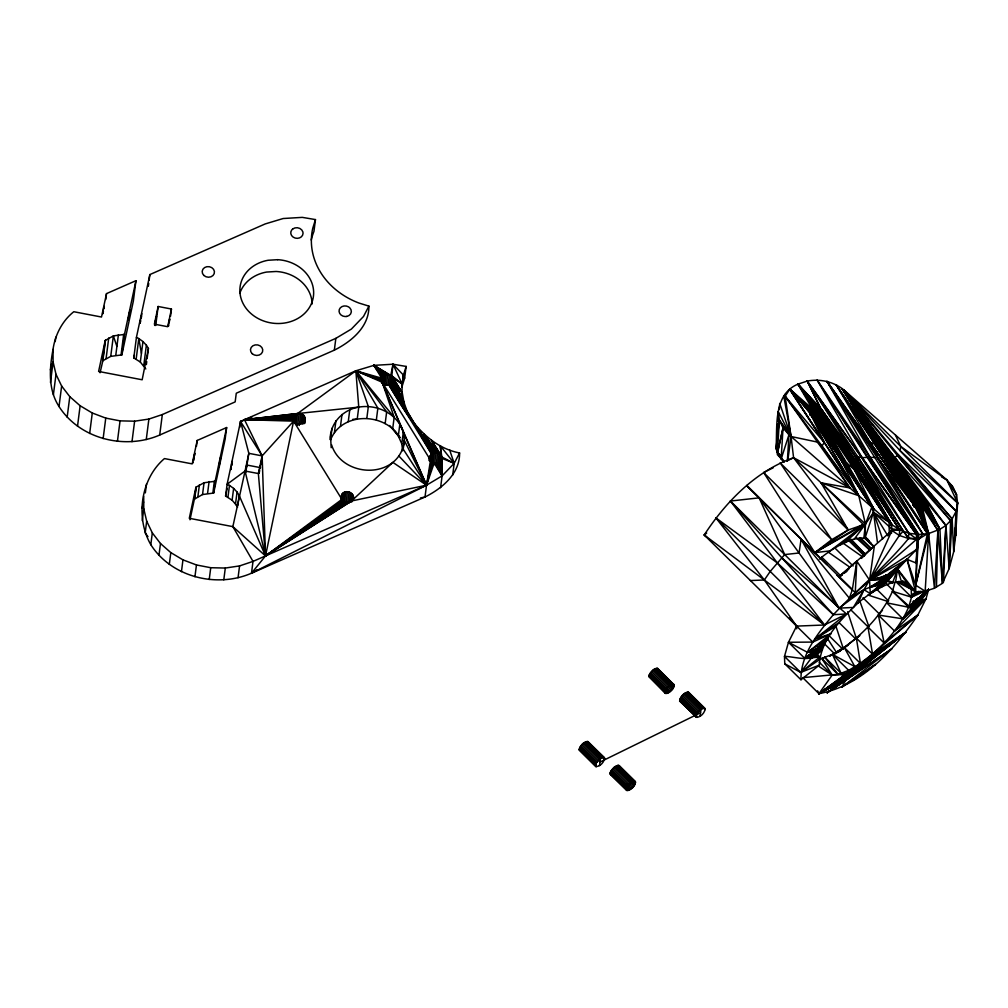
<?xml version="1.0" encoding="UTF-8"?>
<svg xmlns="http://www.w3.org/2000/svg" width="1008" height="1008" viewBox="0 0 1008 1008"><rect width="100%" height="100%" fill="white"/><g stroke="black" fill="none" stroke-linecap="round" stroke-linejoin="round"><path stroke-width="1.5" d="M913.198 505.096L913.21 500.674C914.924 496.15 921.904 495.697 924.538 499.603L945.92 525.521L949.171 568.512L942.467 583.279L934.454 588.231L925.168 591.217L915.667 591.986L911.459 595.073M898.934 581.263L915.667 591.986L917.053 534.316L867.926 457.33L862.142 457.695L855.225 456.145L821.785 409.777L797.945 384.149C772.808 394.619 777.521 426.938 776.034 448.686L777.433 452.642L783.644 460.908M777.445 450.475L777.37 454.721L783.846 461.185M936.47 586.984L937.894 530.51L923.416 505.852L925.306 502.211L924.538 499.603L894.953 457.771L883.777 444.263L880.072 443.785L878.913 444.717L913.853 499.426L914.08 506.923M891.488 533.421L891.866 524.651L861.109 471.139L822.566 412.373L807.244 381.074L797.945 384.149L812.108 408.542L812.914 416.014L811.616 416.821L811.112 409.601L789.932 389.138L858.766 495.709L891.866 524.651L899.678 529.893L908.825 533.257L918.691 534.517L928.607 533.585L939.922 529.25L945.92 525.521L952.132 518.956L956.126 511.258L957.6 502.942L956.479 494.588L952.825 486.751L946.89 479.997L843.973 390.02C833.805 381.679 820.109 378.617 807.244 381.074L820.89 408.744L820.323 417.098L817.601 415.636L812.914 416.014L813.406 407.736L797.945 384.149L820.827 408.681L820.323 417.098L818.206 415.17M895.432 435.002L900.787 446.481L946.89 479.997L957.6 502.942L955.634 535.752L953.694 551.741L949.171 568.512L950.569 520.607L843.973 390.02L877.892 444.037L914.861 498.368L915.289 506.054M777.344 438.467L777.659 429.03M777.924 421.168L778.252 411.73L791.053 436.514L793.586 457.708L848.207 529.994L865.444 524.034L873.508 512.341L873.722 508.775L854.242 469.526L846.544 462.798L844.213 463.025L841.945 461.538L813.217 416.732L789.932 389.138L812.108 408.542L811.616 416.821M873.356 546.374L864.94 538.335L865.444 524.034L858.766 495.709L849.832 487.897L821.948 446.002L824.342 442.424L810.419 413.532L789.932 389.138L810.47 410.836L810.13 414.968C808.643 409.424 814.892 405.266 819.58 407.837L819.076 416.216L820.827 408.681M943.501 582.183L945.92 525.521L843.973 390.02L957.6 502.942L957.146 506.054M913.513 505.21L913.853 499.426L841.932 388.634L875.02 442.096L874.566 443.394L913.21 500.674L912.845 504.945L913.21 500.674L836.174 384.766L870.093 442.373L877.817 457.493L927.473 533.686L915.667 585.169L925.168 591.217L928.607 533.585L922.131 506.659L923.416 505.852L939.922 529.25L942.467 583.279L945.92 525.521M777.017 438.215L777.659 424.192M777.811 421.067L778.252 411.73L779.373 420.084L777.433 452.642L779.839 454.986L777.571 452.844L783.027 427.909L779.373 420.084L776.034 448.686L776.576 447.565M750.406 580.545L764.354 579.991L770.2 571.435L784.69 554.589L799.067 552.989L801.083 539.23L849.391 598.248L916.763 539.104L916.159 534.19L862.142 457.695L817.16 380.142L917.053 534.316L918.414 539.255L916.436 549.599L906.986 559.339L915.667 591.986L897.548 569.092C887.544 583.897 871.34 591.52 858.136 602.91C840.735 619.668 820.424 639.576 819.365 665.116L800.982 679.757C800.465 654.62 818.017 633.112 833.339 614.704C857.808 588.773 885.881 566.383 908.51 538.537L908.825 533.257L861.701 457.632M779.36 409.55L779.726 403.414L791.053 436.514L787.941 459.409M781.868 557.865L846.518 613.96L824.494 624.998L796.597 626.107L788.47 642.272L807.622 652.403L830.806 633.83L812.801 642.083L704.214 534.983C725.861 501.82 755.584 471.202 793.586 457.708L821.104 482.845L849.832 487.897L788.962 434.675L783.027 427.909L781.162 458.993L784.136 462.256M787.387 460.895L788.962 434.675L779.373 420.084L791.053 436.514L817.488 442.096L821.948 446.002M810.067 414.956L810.23 412.184L789.932 389.138M819.58 407.837L817.601 415.636L818.093 407.295L797.945 384.149L814.905 407.232L814.414 415.535L813.406 407.736M815.661 417.866L815.85 414.742M818.849 418.333L819.038 415.208M821.457 415.409L821.785 409.777L908.51 538.537L918.414 539.255L927.473 533.686L827.026 381.402L870.017 457.141L918.691 534.517L915.667 585.169L906.986 559.339L869.589 580.18L853.36 607.459L838.984 608.139L730.397 501.039L759.15 497.851L838.984 608.139L863.957 589.667L880.097 583.128L883.991 577.433L906.986 559.339L916.007 562.955L918.414 539.255L922.874 534.127L877.25 457.544L867.926 457.33M822.125 415.283L822.377 411.037L899.678 529.893L899.338 535.475L869.589 580.18L870.269 593.611C881.194 587.223 894.827 577.798 907.805 583.909L915.667 591.986M889.245 533.912L889.094 522.232L820.676 416.027L822.566 412.373L861.021 470.459M918.641 507.074L919.246 496.919L882.416 443.57M921.703 507.868L922.32 497.662L883.777 444.263M925.13 505.159L925.306 502.211L939.922 529.25L924.424 504.794M920.632 507.15L922.131 506.659L937.894 530.51L934.454 588.231L928.607 533.585L920.632 507.15L917.431 507.1L913.739 504.617L877.25 457.544M949.171 568.512L952.132 518.956L843.973 390.02L878.913 444.717M956.201 499.086L956.479 494.588L951.413 485.163M810.785 415.12L811.112 409.601M797.945 384.149L816.505 407.081L816.001 415.409L814.905 407.232M822.389 415.22L822.566 412.373L891.866 524.651L888.854 526.277L873.508 512.341L871.844 507.15L814.691 417.262L813.217 416.732L871.844 507.15L865.444 524.034L863.856 537.944L867.812 539.356M914.332 507.037L914.861 498.368L843.973 390.02L956.126 511.258L955.634 535.752L955.206 527.902M915.629 506.243L916.146 497.561L880.816 443.545M917.041 507.2L917.645 497.07L881.609 443.47M920.228 507.301L920.846 497.12L883.147 443.835M923.139 505.814L923.58 498.506L884.255 444.805M924.185 505.462L924.538 499.603L843.973 390.02L848.03 394.733M924.941 503.798L925.13 500.863L939.922 529.25L925.067 503.546M390.902 385.195L392.994 364.228L406.148 366.433L404.636 378.227L401.927 386.87L403.439 375.102L406.148 366.433M925.054 505.184L925.306 502.211M822.289 415.233L822.566 412.373M140.049 323.102L140.578 319.624M193.045 462.231L193.007 462.911M924.563 505.348L925.13 500.863M145.807 368.953L140.314 362.036L133.799 357.916L136.42 337.428L149.852 274.579L265.18 223.94L283.16 218.522L302.312 217.375L315.466 219.58L312.757 228.249A75.764 65.281 7.3 0 0 358.949 303.043L368.903 306.117C369.243 326.869 351.351 341.636 334.341 350.154L236.275 393.221L235.166 401.902L159.705 435.04C124.979 450.135 79.758 439.06 59.018 406.526C47.956 389.453 49.442 368.512 53.021 349.423C55.1 334.908 62.206 320.909 73.786 311.724L101.506 317.029L106.508 293.618L135.954 280.678L133.333 301.165L121.855 354.892L110.741 356.378L102.854 360.725L100.069 372.771M55.238 341.573L55.793 337.189M50.463 382.448L53.096 361.96L53.021 349.423M53.374 394.821L56.007 374.333L53.096 361.96M59.018 406.526L61.639 386.051L56.007 374.333M67.171 417.136L69.791 396.661L61.639 386.051M77.515 426.245L80.136 405.758L69.791 396.661M105.764 299.464L106.508 293.618M89.662 433.478L92.282 413.003L80.136 405.758M102.589 360.977L105.21 340.502L113.362 335.903L124.475 334.404L135.954 280.678M102.854 360.725L105.475 340.25M106.105 358.457L108.725 337.97M110.741 356.378L113.362 335.903L116.903 346.462M103.131 438.581L105.764 418.106L92.282 413.003M115.794 355.144L118.415 334.669M121.061 354.803L123.694 334.316M121.855 354.892L124.475 334.404M117.432 441.353L120.053 420.865L134.618 421.193L148.882 419.063L162.326 414.553L335.84 338.36L351.414 329.049L363.51 316.474L368.903 306.117M136.168 359.05L138.789 338.562L136.42 337.428M148.352 286.285L148.73 283.361M149.096 280.426L149.852 274.579M140.314 362.036L142.947 341.561L138.789 338.562L141.435 353.354M131.998 441.68L134.618 421.193M143.753 365.665L146.374 345.177L142.947 341.561M146.374 364.568L146.752 361.633M147.118 358.709L148.428 348.466L146.374 345.177M155.698 325.508L158.143 306.482L171.448 309.028L170.516 316.336M146.261 439.551L148.882 419.063M401.927 396.031L402.154 384.035C397.089 380.86 388.899 369.923 382.334 376.929C379.323 381.163 384.577 386.24 389.025 385.094C405.569 413.179 424.645 446.103 459.585 452.97C459.925 473.722 442.033 488.489 425.011 497.007L251.496 573.212C216.77 588.307 171.549 577.219 150.809 544.698C135.349 517.835 140.503 478.863 164.455 458.577L192.188 463.882L197.19 440.458L226.636 427.531L225.124 439.324L213.646 493.051L202.532 494.55L194.38 499.149L189.983 519.775M145.341 492.887L146.475 484.042M142.267 520.619L143.779 508.813L143.703 496.276M143.779 508.813L146.689 521.186L145.177 532.98L147.962 536.609M159.705 435.04L162.326 414.553M150.809 544.698L152.321 532.904L146.689 521.186M158.962 555.307L160.474 543.514L152.321 532.904M169.306 564.404L170.818 552.611L160.474 543.514M196.434 446.368L197.19 440.458M181.453 571.649L182.965 559.856L170.818 552.611M194.38 499.149L196.157 487.103L204.044 482.756L215.158 481.257L226.636 427.531M194.645 498.897L196.157 487.103M197.896 496.616L199.408 484.823M202.532 494.55L204.044 482.756M194.935 576.752L196.447 564.959L182.965 559.856M207.585 493.315L209.097 481.522M212.864 492.975L214.376 481.169M213.646 493.051L215.158 481.257M209.223 579.512L210.735 567.718L225.301 568.046L239.564 565.916L253.008 561.406L426.523 485.213L442.096 475.902L454.192 463.327L459.585 452.97M237.182 506.066L232.117 500.207L225.59 496.087L227.102 484.281L240.534 421.432L355.862 370.793L373.842 365.375L392.994 364.228L403.439 375.102L404.636 378.227M227.959 497.209L229.471 485.415L227.102 484.281L245.057 471.013L248.825 453.335L240.534 421.432L249.404 418.408M239.778 427.329L240.534 421.432L262.13 455.881L265.507 555.925L251.496 573.212L253.008 561.406L232.848 526.63L245.057 471.013L258.363 473.546L265.507 555.925L351.54 500.976L392.881 462.382C401.801 455.225 406.262 443.255 403.301 432.092L382.183 382.234L355.862 370.793L297.549 413.545L244.478 419.693L262.13 455.881L260.996 464.726M232.117 500.207L233.629 488.414L229.471 485.415M223.789 579.839L225.301 568.046M233.629 488.414L237.056 492.03L235.544 503.824L237.598 507.112M237.787 505.638L239.11 495.319L237.056 492.03M245.738 472.5L248.825 453.335L262.13 455.881L293.593 421.142L293.101 417.073L296.05 413.998L294.916 422.843M238.052 577.723L239.564 565.916M315.466 219.58L313.954 231.374A75.764 65.281 7.3 0 0 311.245 240.017M292.988 421.722L293.744 415.825L244.478 419.693L251.899 417.186M293.807 422.15L294.752 414.779L244.478 419.693L293.593 421.142C302.035 431.701 312.001 412.65 297.549 413.545L244.478 419.693L293.026 419.832M296.226 423.877L297.549 413.545L358.76 407.119C376.954 403.943 397.732 413.721 403.301 432.092L426.523 485.213L425.011 497.007L420.424 497.977M297.637 425.25L299.149 413.456M299.225 425.515L300.737 413.721M301.064 423.184L302.198 414.338M302.324 424.091L303.446 415.246M303.458 423.776L304.403 416.392M304.403 422.138L304.97 417.715M304.517 423.41L304.895 420.462M304.58 423.524L305.147 419.101M334.341 350.154L335.84 338.36M330.17 439.4C330.044 423.158 343.01 409.576 358.76 407.119L355.862 370.793L381.679 378.176L381.301 381.125M332.035 428.261L330.523 440.055C341.473 411.466 385.245 412.247 399.71 437.472M331.191 447.716L330.548 436.451M334.429 432.558L335.941 420.764M340.477 426.271L341.989 414.477M348.264 421.621L349.776 409.815M341.296 499.943L342.052 494.046C346.109 488.489 356.114 493.58 353.065 500.27M342.115 500.371L343.06 493M343.224 501.064L344.358 492.219M344.534 502.085L345.845 491.765M346.122 501.997L347.445 491.677M358.76 407.119L357.248 418.912L352.661 419.391M347.71 502.261L349.033 491.942M349.184 502.866L350.507 492.547M350.62 502.312L351.754 493.466M351.754 501.984L352.699 494.613M352.712 500.359L353.279 495.936M366.824 418.333L368.336 406.539L355.862 370.793L381.427 379.537M376.349 419.933L377.861 408.139L355.862 370.793L381.604 380.923M381.578 382.826L382.334 376.929L373.842 365.375L390.789 375.43L389.466 385.749M382.397 383.254L383.342 375.871L373.842 365.375L389.315 374.825L387.992 385.144M383.506 383.947L384.64 375.102L373.842 365.375L381.679 378.176M384.817 384.968L386.127 374.648L373.842 365.375L382.397 376.866M386.404 384.88L387.727 374.548L373.842 365.375M385.157 423.599L386.669 411.806L355.862 370.793L394.166 417.274L392.654 429.08L398.324 435.998L401.789 443.885L402.646 450.815M392.036 384.867L392.981 377.496L392.036 376.349M392.994 383.242L392.981 377.496L402.154 384.035L401.776 386.971M393.347 383.153L393.561 378.806L402.305 393.082L403.906 402.079L406.904 410.836L431.638 454.091L430.693 461.462M398.324 435.998L399.836 424.204M401.789 443.885L403.301 432.092M403.2 449.253L404.334 440.408L426.523 485.213L251.496 573.212L256.801 569.873M429.358 460.706C427.253 452.038 441.517 449.757 442.021 458.413L442.096 475.902L440.584 487.696M429.408 460.82L429.975 456.397M429.874 461.047L430.63 455.137M431.802 462.168L432.936 453.323L416.896 427.014L434.435 452.869L433.112 463.189M434.511 464.562L436.023 452.768L423.688 434.108L439.085 453.65L437.762 463.97M436.099 464.839L437.611 453.033L423.688 434.108L434.435 452.869M439.198 463.403L440.332 454.558L431.5 440.37L439.085 453.65M440.521 461.614L441.277 455.717L440.206 445.662L454.192 463.327L452.68 475.108M441.29 461.45L441.857 457.027L440.206 445.662M441.403 462.735L442.021 458.413L454.192 463.327L449.631 449.896M441.454 462.836L442.021 458.413M879.971 582.397L881.987 584.59L869.954 587.273L881.798 579.739L869.589 580.18L874.377 545.832L891.941 530.536L899.678 529.893L862.495 470.484L855.225 456.145M599.508 765.551L600.491 758.57L603.616 757.373L604.586 758.129C604.195 762.174 599.962 766.874 595.753 766.521L579.209 750.015C579.6 745.97 583.846 741.258 588.042 741.623L604.586 758.129M700.056 716.26L701.039 709.279L704.151 708.082L705.134 708.838C704.743 712.883 700.497 717.583 696.301 717.23L679.745 700.711C680.135 696.679 684.382 691.967 688.577 692.32L704.794 708.309M154.615 325.37L156.429 316.373L154.791 325.445M230.782 469.451L231.26 466.477M403.439 375.102L402.154 384.035L392.994 364.228L390.789 375.43M956 513.841L956.453 510.716M821.722 415.346L822.377 411.037L899.678 529.893L891.614 528.784L888.854 526.277M895.532 582.309L897.548 569.092L888.338 575.303L869.589 580.18L856.813 561.116L874.377 545.832L861.412 558.419M923.353 507.175L924.538 499.603M353.443 497.322L351.54 500.976L426.523 485.213L430.479 460.454L429.736 457.758M245.41 471.442L247.111 463.226L245.461 472.298M260.102 468.254L260.417 465.772L259.812 468.14M103.862 308.851L104.177 306.369L103.572 308.738M194.544 455.704L194.859 453.222L194.254 455.591M102.64 313.576L103.333 309.897M141.599 316.084L141.158 318.503M168.21 326.126L169.735 318.919L169.218 322.585M193.322 460.429L194.015 456.75M232.281 462.937L231.84 465.356M258.88 472.979L259.573 469.3M900.787 446.481L900.043 450.639L957.6 502.942M921.904 507.78L923.58 498.506L843.973 390.02L916.146 497.561L916.852 507.263M431.638 454.091L389.025 385.094L392.83 382.813L393.725 380.205L402.305 393.082L392.981 377.496M856.271 470.333L857.216 468.518L822.326 413.721L891.866 524.651L856.271 470.333L819.378 416.821L814.691 417.262L873.722 508.775L819.378 416.821L820.676 416.027L856.775 469.804L891.866 524.651M103.421 311.283L102.929 313.702M140.818 318.364L141.926 313.778M194.103 458.136L193.612 460.555M231.5 465.217L232.382 461.059M259.661 470.686L259.169 473.105M920.417 507.364L922.32 497.662L843.973 390.02L917.645 497.07L918.439 507.087M820.323 417.098L821.785 409.777L899.678 529.893M168.5 326.252L168.739 325.08M331.569 444.767C339.104 469.514 373.162 477.905 392.881 462.382L426.523 485.213L431.424 461.614L382.183 382.234L394.166 417.274M158.143 306.482L154.375 324.16L167.693 326.693L171.448 309.028M258.363 473.546L262.13 455.881M105.21 340.502L98.608 371.448L142.166 379.777L148.428 348.466M133.799 357.916L134.455 354.854M195.892 487.355L189.29 518.301L232.848 526.63L265.507 555.925L350.242 501.757M225.59 496.087L227.228 488.414M140.666 320.922L140.137 323.14M231.349 467.775L230.945 469.514M890.694 532.942L891.614 528.784L891.941 530.536L869.589 580.18L882.832 578.542M50.4 369.911L51.786 363.787M142.191 508.07L143.577 501.946M783.027 427.909L777.433 452.642L779.726 454.734M915.667 585.169L928.607 533.585L919.031 507.301M398.941 456.095L426.523 485.213L432.671 462.521L431.424 461.614M817.601 690.845L818.95 693.655C861.979 685.768 894.335 649.656 917.897 614.943L884.192 643.066L878.333 615.044L902.891 618.824L917.507 605.329L920.203 599.936L919.233 599.18L917.293 599.684L908.977 606.211C897.523 634.372 873.293 654.57 849.593 672.349L846.468 673.546L818.95 693.655L802.746 677.666L846.468 673.546L872.563 654.116L917.897 614.943L926.024 598.765L928.633 589.478L911.534 597.164L892.471 591.28C881.294 616.72 860.492 636.313 838.102 652.05M595.753 766.521L596.245 763.031L600.491 758.57L584.287 742.594M610.079 773.086L611.78 769.709L615.195 766.471L631.399 782.447L634.523 781.25L635.494 782.006C635.103 786.051 630.869 790.751 626.661 790.398L610.457 774.421L610.079 773.086L626.283 789.075L626.661 790.398M648.812 676.04C650.021 672.437 653.575 668.014 657.682 668.443L674.226 684.961C673.835 689.006 669.602 693.706 665.393 693.353L648.812 676.04L665.028 692.03L665.393 693.353M626.283 789.075L627.984 785.686L631.399 782.447L616.367 765.778L618.95 765.5L635.153 781.477M665.028 692.03C666.225 688.426 669.778 683.991 673.886 684.432L674.226 684.961M696.301 717.23L696.793 713.74L701.039 709.279L684.823 693.29M812.801 642.083L788.47 642.272L784.489 656.422L784.766 663.781L800.982 679.757M784.766 663.781L800.692 672.412L811.465 657.846L810.457 656.296L812.158 652.907L816.745 648.976L818.698 648.472L819.668 649.228C816.165 664.511 794.493 656.246 784.489 656.422L800.692 672.412L819.365 665.116M858.74 636.338L856.359 638.127L872.563 654.116L906.205 632.029L845.485 680.526L841.97 687.078L891.727 648.887L843.242 681.622L841.743 681.496L841.365 680.173L845.258 674.478L832.205 675.045L818.383 666.049M844.628 675.297L847.867 678.497L850.601 673.898L849.593 672.349L906.205 632.029L846.707 679.594L842.386 675.335M885.692 574.9L889.043 577.861L889.308 576.059L888.338 575.303L906.986 559.339L887.632 580.243L892.697 582.611L897.548 569.092L911.232 589.201L911.534 597.164L908.977 606.211L892.471 591.28L894.915 582.624M882.454 610.319L878.333 615.044L894.537 631.033L926.024 598.765L915.125 607.358L912.883 608.454L911.03 607.799L913.739 602.419L928.633 589.478L919.372 602.897L915.97 599.949M788.962 434.675L781.162 458.993L777.571 452.844L779.713 454.961M820.676 416.027L889.094 522.232L873.508 512.341L864.94 538.335L873.029 545.341M402.835 448.598L426.523 485.213L434.146 463.138L438.82 462.848L441.781 459.787L442.096 475.902L434.146 463.138L432.671 462.521M858.136 602.91L863.957 589.667L870.269 593.611L884.23 583.481L881.231 580.104M617.614 770.2L619.038 767.831M342.052 494.046C339.041 498.28 344.295 503.357 348.743 502.211M824.229 442.512L785.144 396.283L783.707 395.716L791.053 436.514L785.144 396.283L789.705 389.327L824.342 442.424M817.501 648.031L819.706 650.034L827.807 638.203L807.622 652.403L813.204 651.71L804.674 658.262L788.47 642.272M916.6 598.777L919.951 601.751L928.633 589.478L908.687 607.27L886.687 602.834L888.59 600.327M818.899 658.753L821.797 658.438L832.205 675.045L818.95 693.655L842.373 681.723L827.064 692.786L845.485 680.526L842.486 677.149M819.428 559.075C829.811 550.431 841.441 543.123 854.356 538.978L865.444 524.034L821.104 482.845L858.766 495.709L841.945 461.538M920.228 600.73L918.074 598.601L920.228 600.73L928.633 589.478L916.108 600.377M819.328 648.698L827.807 638.203L815.573 649.669L807.622 652.403L814.363 650.601M886.687 602.834L902.891 618.824L911.383 608.328L908.687 607.27L892.471 591.28M888.061 535.223L891.941 530.536L899.338 535.475L908.51 538.537M919.863 599.407L928.633 589.478L916.7 600.037M818.698 648.472L827.807 638.203L819.416 651.042L817.173 649.064M915.302 600.919L918.54 604.12L926.024 598.765L902.891 618.824L912.013 608.555M899.338 535.475L903.193 531.191L858.035 457.166M885.062 576.072L888.476 579.02L897.548 569.092L901.48 581.666M897.284 455.314L898.052 454.482L956.126 511.258L953.694 551.741L952.132 518.956L897.284 455.314L894.953 457.771L950.569 520.607M888.968 575.53L897.548 569.092L888.766 578.441L885.465 575.366M888.905 578.151L897.548 569.092L889.308 576.059M817.816 648.572L827.807 638.203L819.668 649.228L817.513 647.199M912.127 603.968L915.125 607.358L902.891 618.824L912.883 608.454L910.867 606.274M919.233 599.18L928.633 589.478L920.203 599.936L917.998 597.731M817.286 648.774L827.807 638.203L816.745 648.976M902.891 618.824L913.954 608.051L910.942 604.712M918.351 599.281L928.633 589.478L917.293 599.684M887.141 574.862L889.333 576.853L897.548 569.092M844.918 542.594L865.444 524.034L814.804 552.661L801.083 539.23L838.984 608.139M880.034 580.835L883.046 584.174L870.269 593.611L880.475 584.451L880.097 583.128M863.957 589.667L849.391 598.248L852.314 589.743L839.097 576.551L856.813 561.116L855.263 592.666L836.665 574.888M848.774 569.218L839.122 576.626L841.831 575.165L839.122 576.626L856.813 561.116L852.314 589.743L746.739 485.516L826.963 564.656M896.414 582.246L911.534 597.164L918.414 591.318M840.584 544.711L865.444 524.034L830.138 550.859L814.804 552.661L763.648 472.538L773.174 467.825M887.456 575.404L906.986 559.339M870.269 593.611L881.105 584.678L879.064 582.536L881.105 584.678M812.65 650.349L819.983 656.951L800.692 672.412L819.176 659.862M913.739 602.419L908.977 606.211L912.706 603.616M850.223 672.575L906.205 632.029L848.9 677.288L845.662 674.087M846.329 673.117L849.731 676.066L906.205 632.029L850.576 673.105M706.583 536.987L704.214 534.983L706.696 533.068M838.366 651.949L840.71 650.147M914.256 602.129L917.507 605.329L926.024 598.765M848.723 672.449L860.441 663.428L856.359 638.127M814.804 552.661L831.701 539.683L848.207 529.994L821.104 482.845L863.113 524.286L814.804 552.661L848.207 529.994L780.142 462.848L831.701 539.683L763.648 472.538M846.959 671.945L850.311 674.919L906.205 632.029L850.601 673.898L848.421 671.845M815.434 649.24L818.836 652.189L822.011 649.757L819.416 651.042L817.249 648.913M859.862 635.557L838.417 651.722M906.205 632.029L850.462 674.402L848.282 672.349M847.652 672.853L860.441 663.428L844.225 647.438L829.886 655.906M838.152 651.886L840.584 650.097M835.342 653.877L848.043 645.259M853.259 680.438L875.448 664.36L841.97 687.078M844.099 675.587L818.95 693.655L841.743 681.496M342.846 500.51L265.507 555.925L239.11 495.319M812.158 652.907L804.674 658.262L810.835 657.619M843.066 676.784L818.95 693.655L841.403 680.967M344.093 501.43L265.507 555.925L245.057 471.013M894.537 631.033L917.897 614.943M841.226 679.442L843.242 681.622L827.064 692.786L844.313 681.219L841.302 677.88M839.349 622.301L814.855 639.072L830.806 633.83M891.727 648.887L846.707 679.594L842.688 675.045M839.122 576.626L841.693 574.888M844.263 573.149L846.821 571.397M911.534 597.164L920.153 591.318M345.555 502.034L265.507 555.925L293.593 421.142L341.901 499.363L265.507 555.925L347.143 502.299M842.222 678.006L818.95 693.655L841.365 680.173M841.945 678.586L818.95 693.655L841.655 679.165M883.991 577.433L869.589 580.18L916.436 549.599M854.242 469.526L854.885 469.123M811.327 654.129L804.674 658.262L810.495 657.09M836.174 625.993L814.855 639.072L846.518 613.96L833.339 614.704L777.445 563.018L715.907 517.898L764.354 579.991L796.597 626.107L796.711 628.853M829.975 655.931L844.225 647.438L854.872 666.691L848.66 670.345L838.001 674.415L821.797 658.438L832.444 654.368L854.872 666.691L860.441 663.428M880.967 580.961L869.954 587.273L880.123 583.922M786.782 461.072L793.586 457.708L849.832 487.897L785.144 396.283L784.892 394.468M880.387 582.12L869.954 587.273L880.236 582.624M911.03 607.799L908.687 607.27L911.282 605.997M810.747 655.288L804.674 658.262L810.457 656.296M599.999 762.061L700.547 712.769M822.301 658.489L824.859 657.266L841.075 673.243L846.468 673.546L848.66 670.345L832.444 654.368L841.075 673.243M682.139 701.177L679.581 701.051L696.931 717.457M616.039 766.609L613.985 767.39L630.189 783.38M869.589 580.18L885.213 576.5M908.687 607.27L911.005 607.005M854.356 538.978L863.856 537.944M648.85 676.834L650.702 677.502L657.178 683.89M579.209 750.015L581.062 750.67M810.18 655.616L812.347 657.745L819.983 656.951L815.8 655.717L811.478 651.458M811.402 655.124L813.406 657.342L811.327 655.162L813.406 657.342L819.983 656.951L814.59 656.649L811.352 653.449M293.101 417.073L244.478 419.693L292.849 418.433M819.983 656.951L813.998 657.002L810.873 653.726M892.697 582.611L886.599 581.44L882.277 577.181M247.313 465.129L260.618 467.674M105.764 418.106L120.053 420.865M196.447 564.959L210.735 567.718M867.951 595.022L888.237 601.587M610.457 774.421L611.087 774.635M870.093 442.373L874.667 444.062L912.971 502.009L928.607 533.585L827.026 381.402L922.874 534.127L817.16 380.142L918.691 534.517M860.731 469.829L862.495 470.484M896.654 581.855L911.232 589.201L905.033 582.271M441.857 457.027L454.192 463.327M941.522 476.809L946.89 479.997L956.479 494.588M875.02 442.096L877.892 444.037M857.216 468.518L861.109 471.139M828.11 552.006L849.958 567.29M843.003 543.11L862.042 556.504M704.214 534.983L824.494 624.998L730.397 501.039L833.339 614.704M856.246 537.894L870.093 550.481M865.179 537.642L870.937 542.921M859.937 537.982L871.277 548.717M885.352 575.593L888.615 578.731M848.975 539.759L864.675 554.891M604.246 757.6L587.412 741.397L603.616 757.373M848.849 540.2L864.499 555.496M868.871 540.653L865.57 537.39L867.863 539.519M902.588 580.671L911.232 589.201L905.033 582.485M857.972 538.184L870.257 550.28M917.797 599.609L919.951 601.751M916.133 599.697L919.372 602.897M887.179 574.724L889.333 576.853M885.805 574.673L889.043 577.861M913.097 603.238L916.335 606.425L912.328 601.877M885.226 575.82L888.476 579.02M848.761 540.54L864.373 555.95M883.31 575.984L887.632 580.243M911.887 604.157L915.125 607.358M910.715 604.85L913.954 608.051M910.728 606.325L912.883 608.454M881.118 578.29L885.44 582.548L882.05 586.681L886.599 581.44L882.554 576.866M886.234 583.695L893.957 591.331M880.992 580.28L884.23 583.481L876.645 589.856L885.44 582.548L881.42 578M879.808 580.973L883.046 584.174M879.82 582.448L881.987 584.59M835.241 548.365L853.096 565.979M876.418 588.974L888.577 600.97M821.759 557.147L840.735 575.858M862.987 597.807L879.556 614.162M850.702 609.727L868.379 627.165M884.192 643.066L867.976 627.077L872.563 654.116M839.248 622.742L855.83 639.085M715.907 517.898L824.494 624.998M829.471 636.061L842.738 649.139M824.67 644.036L834.574 653.801M848.446 671.769L850.601 673.898M847.073 671.719L850.311 674.919M846.493 672.865L849.731 676.066M817.538 647.892L819.706 650.034M815.598 648.988L818.836 652.189M842.247 677.326L845.485 680.526M813.683 649.152L818.005 653.411L822.011 649.757L816.971 654.62L813.935 651.181M841.075 678.019L844.313 681.219M841.088 679.493L843.242 681.622M819.252 662.256L832.205 675.045M705.134 708.838L688.577 692.32M687.947 692.105L704.151 708.082M696.515 701.114L705.159 709.632M687.065 692.194L703.282 708.183M686.007 692.597L702.211 708.586M683.613 694.222L699.817 710.212M657.052 668.228L673.256 684.205M660.215 671.908L667.775 679.367M672.097 683.626L674.264 685.755M656.17 668.317L672.374 684.306M670.736 683.575L673.974 686.776M682.454 695.331L698.657 711.32M655.099 668.72L671.315 684.709M670.156 684.722L673.394 687.922M653.927 669.413L670.131 685.402M681.421 696.528L697.624 712.517M669.312 685.944L672.563 689.144M652.718 670.345L668.921 686.335M680.589 697.75L696.793 713.74M668.279 687.154L671.53 690.354M680.009 698.909L696.213 714.899M651.546 671.454L667.762 687.443M684.848 704.567L693.491 713.097M679.72 699.917L695.923 715.907M667.12 688.262L670.358 691.45M650.513 672.664L666.716 688.64M665.91 689.182L669.148 692.383M649.681 673.873L665.885 689.863M664.726 689.875L667.976 693.076M649.102 675.032L665.305 691.022M664.751 691.349L666.905 693.479M649.82 677.59L666.023 693.58M618.95 765.5L635.494 782.006M618.307 765.274L634.523 781.25M624.721 772.153L619.29 766.03M627.959 775.341L635.519 782.8M617.438 765.362L633.641 781.351M632.003 780.62L635.242 783.821M616.367 765.778L632.57 781.754M618.458 768.991L623.851 774.308M631.424 781.78L634.662 784.967M630.58 782.989L633.83 786.19M592.742 747.205L604.624 758.923M586.53 741.485L602.734 757.474M629.546 784.199L632.785 787.399M612.814 768.499L629.017 784.489M585.472 741.901L601.675 757.877M627.304 784.237L631.625 788.495M611.78 769.709L627.984 785.686M627.178 786.24L630.416 789.428M610.949 770.918L627.152 786.908M583.078 743.513L599.281 759.503M625.993 786.92L629.231 790.121M610.369 772.078L626.573 788.067M581.918 744.622L598.122 760.612M623.851 786.265L628.173 790.537M610.117 773.892L627.291 790.625M580.885 745.832L597.089 761.809M580.041 747.054L596.245 763.031M579.461 748.201L595.665 764.19M586.467 756L589.705 759.2M579.184 749.209L595.388 765.198M580.18 750.758L596.396 766.748M865.532 537.302L868.846 540.603M746.739 485.516L759.15 497.851L784.69 554.589M860.378 537.655L871.378 548.642M910.287 605.014L913.412 608.252M850.954 539.406L865.066 554.098M850.979 539.33L865.066 554.06M850.878 539.708L864.952 554.501M809.424 655.704L811.465 657.846M811.364 655.15L813.406 657.342M810.319 655.565L812.347 657.745M810.596 652.138L814.59 656.649M913.462 600.743L917.507 605.329M843.822 673.911L847.867 678.497M811.78 651.168L815.8 655.717M777.571 452.844L779.512 455.125M789.554 617.866L796.597 626.107M394.153 430.403L400.113 437.573M389.705 425.502L392.654 429.08M824.859 657.266L838.001 674.415M785.144 396.283L858.766 495.709L812.032 415.939L871.844 507.15M920.846 497.12L843.973 390.02L919.246 496.919L920.027 507.276M917.053 534.316L807.244 381.074L903.193 531.191L908.548 537.818L916.763 539.104L908.825 533.257L807.244 381.074L916.159 534.19M870.383 443.016L913.147 503.357L836.174 384.766L913.853 499.426L874.692 442.714M913.147 503.357L827.026 381.402L913.739 504.617M879.417 444.188L916.146 497.561M889.094 522.232L819.378 416.821L845.8 463.05M813.217 416.732L873.722 508.775L817.879 417.312L844.994 463.126M836.174 384.766L912.971 502.009M857.09 469.186L821.684 414.968L856.775 469.804M789.705 389.327L858.766 495.709L810.999 414.792M657.682 668.443L658.048 669.778M588.042 741.623L588.42 742.946M827.114 637.963L836.375 652.289M431.5 440.37L441.277 455.717M432.936 453.323L390.524 384.64L406.904 410.836L391.822 383.859L403.906 402.079L393.725 380.205M873.722 508.775L816.278 417.463L844.213 463.025M877.426 542.329L873.508 512.341L887.872 535.878M392.83 382.813L403.906 402.079L393.485 381.566M914.697 505.714L928.607 533.585L917.431 507.1M915.957 506.558L928.607 533.585M382.183 382.234L426.523 485.213M437.321 463.302L442.096 475.902L441.126 461.034M859.509 600.138L868.959 626.774M873.508 512.341L882.605 539.066M835.544 625.073L843.356 648.749M847.627 611.755L856.447 638.681M438.82 462.848L442.096 475.902L435.733 463.403L442.096 475.902L440.118 462.08M874.566 443.394L874.667 444.062M810.23 412.184L810.419 413.532M816.505 407.081L817.601 415.636M937.894 530.51L942.467 583.279M810.47 410.836L810.558 415.069M816.178 414.792L816.215 417.942M812.965 414.981L813.002 418.081M239.841 293.202A36.981 31.865 7.3 0 1 266.566 272.059L276.142 271.48A36.981 31.865 7.3 0 1 312.14 303.975M128.003 320.279C128.835 319.284 132.237 297.599 128.003 320.279M218.686 467.132C219.517 466.137 222.919 444.452 218.686 467.132M292.66 229.03L291.652 230.076A6.161 5.305 7.3 0 0 295.168 238.064A6.161 5.305 7.3 0 0 303.043 233.352L302.879 231.953A6.161 5.305 7.3 0 0 292.66 229.03M277.654 259.686L268.078 260.266A36.981 31.865 7.3 0 0 247.918 310.552A36.981 31.865 7.3 0 0 309.809 306.848A36.981 31.865 7.3 0 0 277.654 259.686M346.639 316.449L345.152 316.537A6.161 5.305 7.3 0 1 339.293 309.544A6.161 5.305 7.3 0 1 348.403 306.797L349.65 307.705A6.161 5.305 7.3 0 1 346.639 316.449M203.868 275.436A6.161 5.305 7.3 0 0 214.213 273.609A6.161 5.305 7.3 0 0 206.867 266.704A6.161 5.305 7.3 0 0 203.868 275.436M252.164 353.657A6.161 5.305 7.3 0 0 262.521 351.83A6.161 5.305 7.3 0 0 255.175 344.912A6.161 5.305 7.3 0 0 252.164 353.657"/></g></svg>
